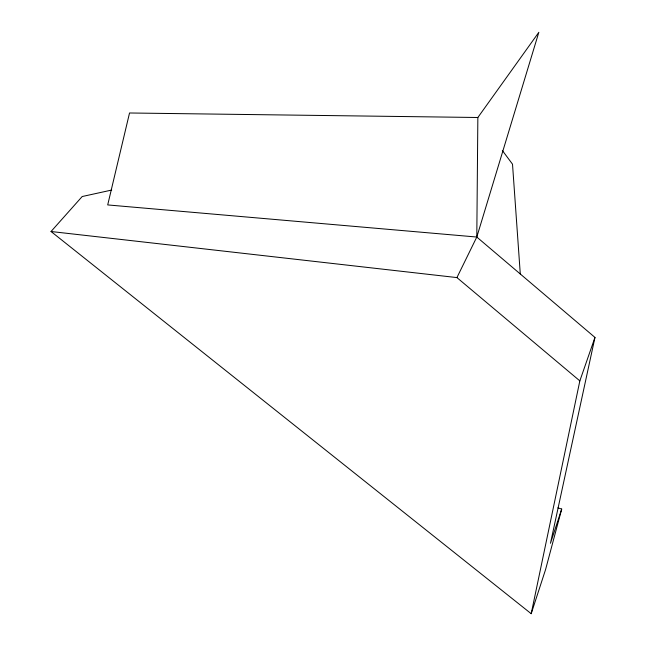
<?xml version="1.0" encoding="UTF-8"?>
<svg xmlns="http://www.w3.org/2000/svg" width="646" height="646" viewBox="0 0 646 646"><rect width="100%" height="100%" fill="white"/><g stroke="black" fill="none" stroke-linecap="round" stroke-linejoin="round"><path stroke-width="0.97" d="M557.886 507.869L561.705 509.048L550.465 543.278L594.966 337.43L476.796 237.042L477.854 117.499L538.837 32.3L476.796 237.042L456.924 277.586L51.034 231.51L82.187 196.529L111.701 190.053M51.034 231.51L531.198 613.7L579.842 380.882L594.966 337.43M561.705 509.048L545.579 569.554L531.198 613.7M477.854 117.499L129.531 112.985L107.704 204.927L476.796 237.042M456.924 277.586L579.842 380.882M502.354 150.502L512.512 164.189L520.288 273.993"/></g></svg>
